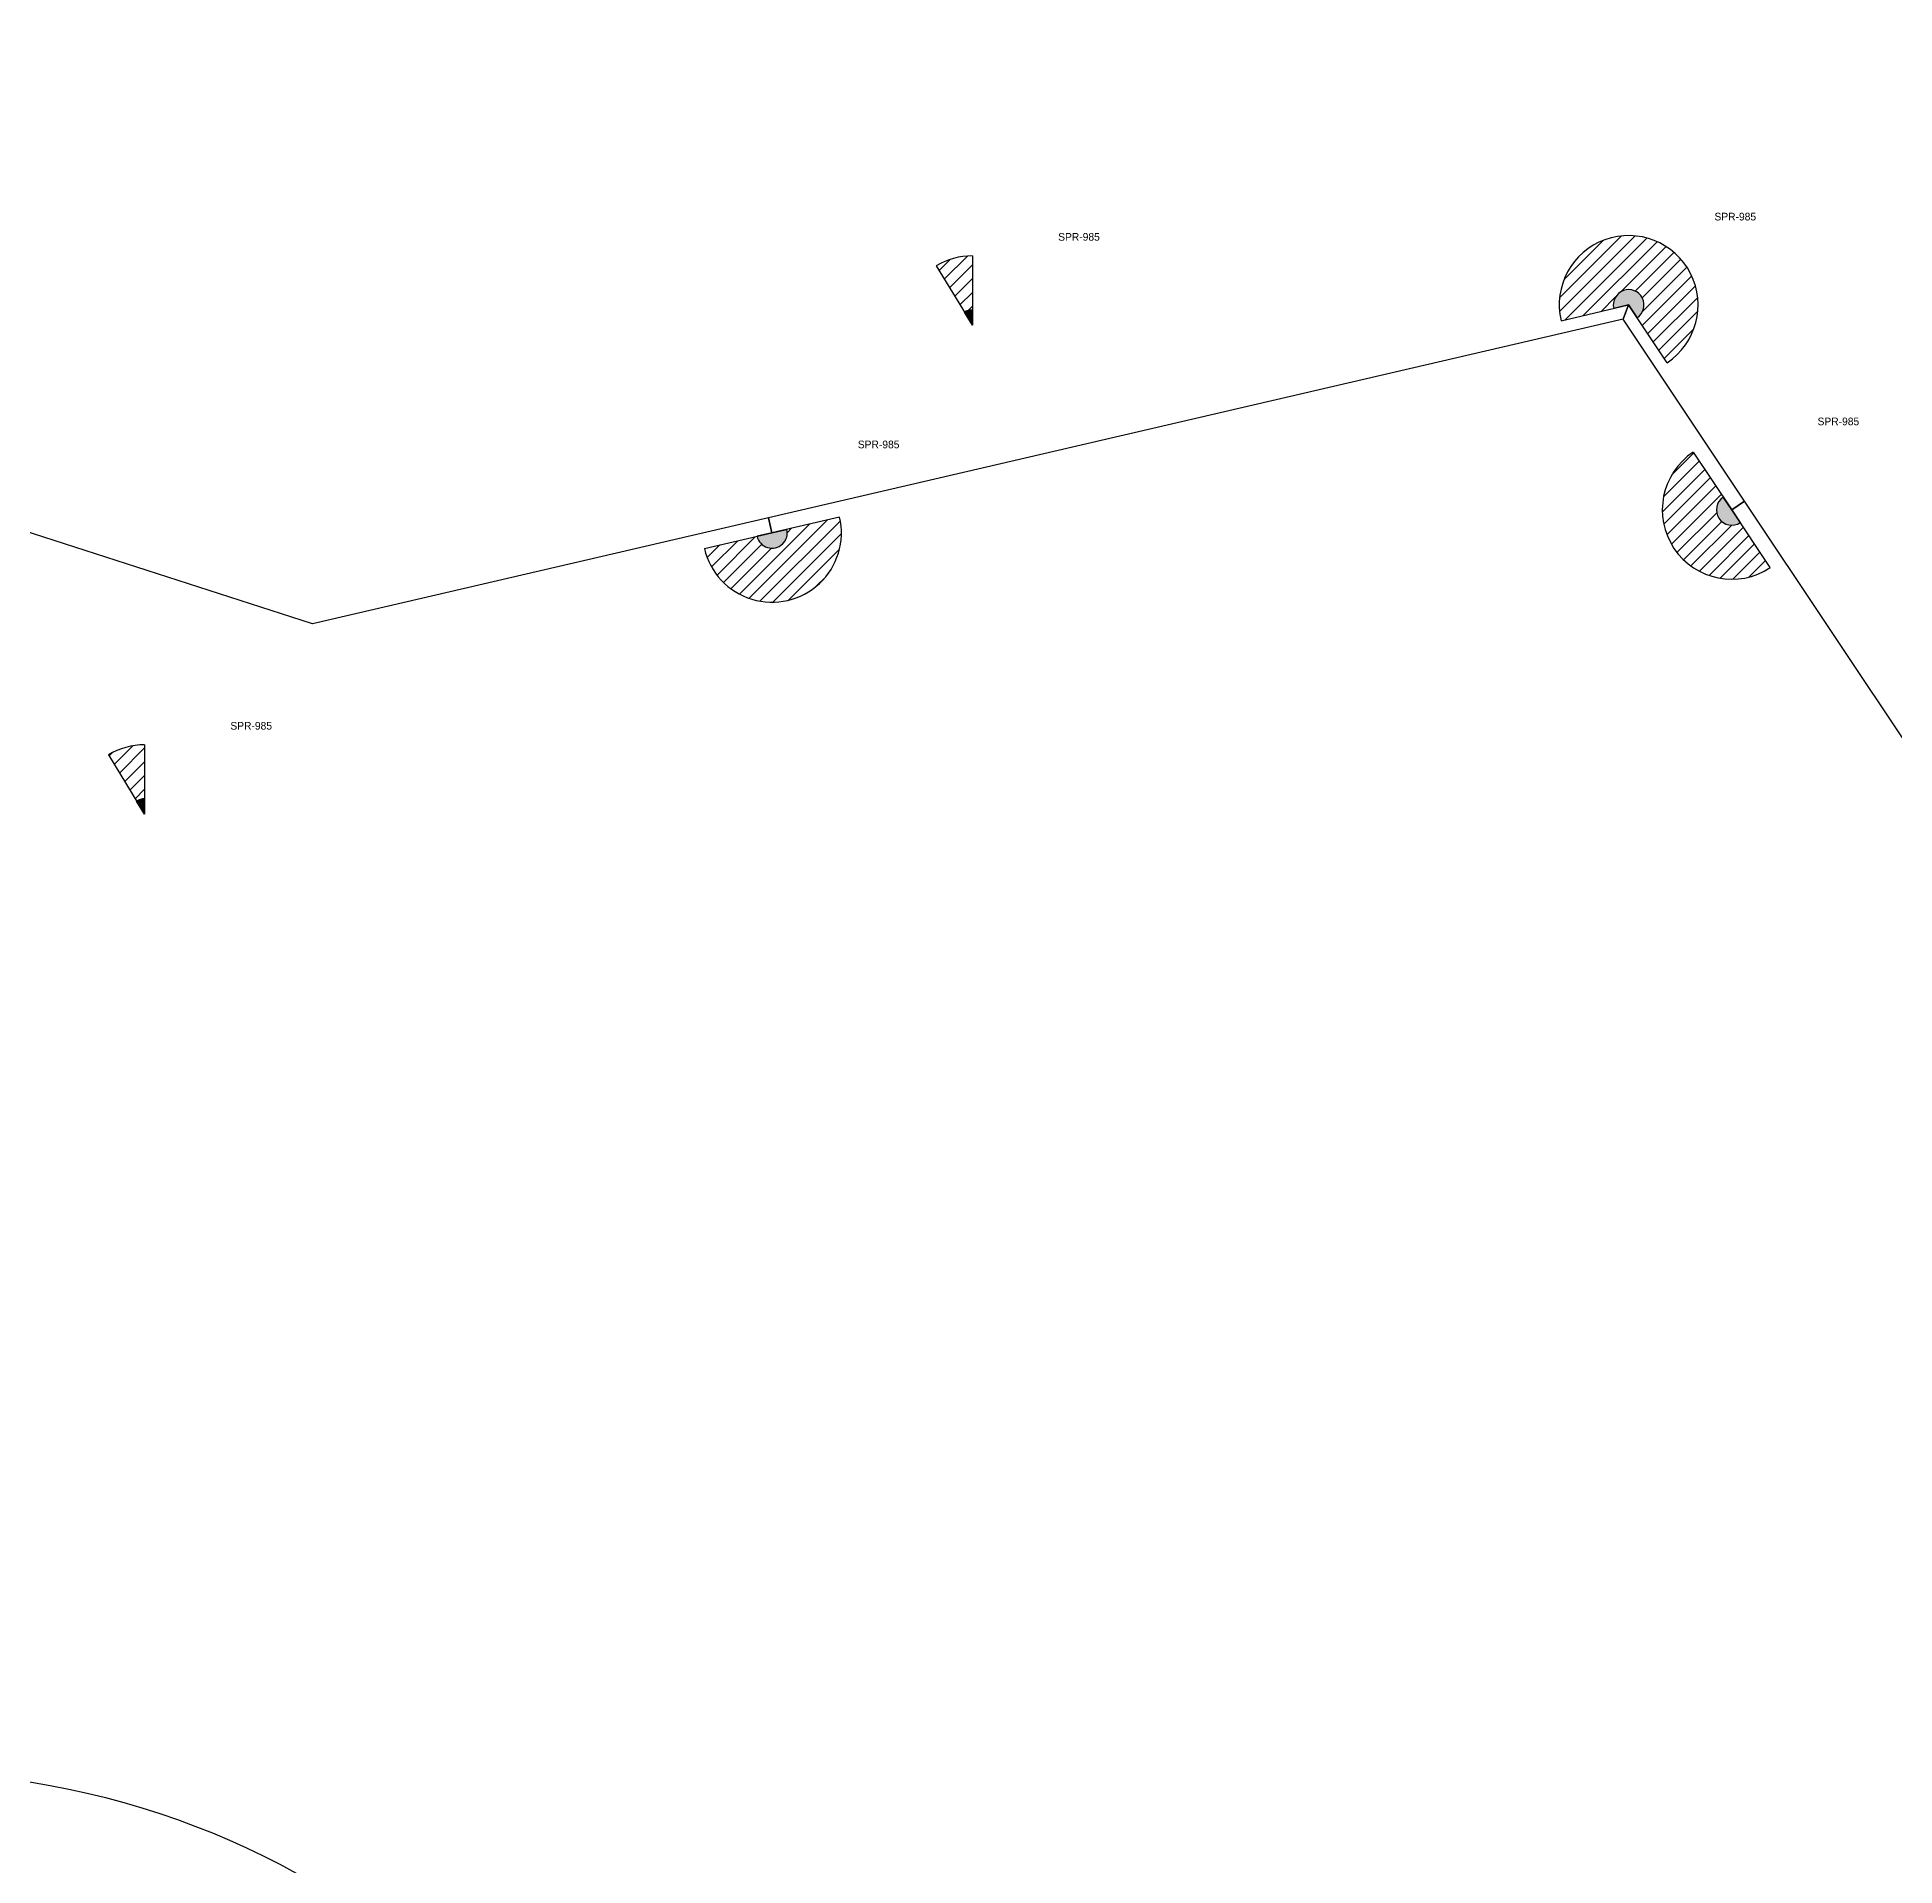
# Model space of a CAD drawing. Header units: millimetres. Extents: x 0 to 12390, y -1520 to 0.
# Drawn here: x 11215 to 11820, y -924 to -328 of the extents above; entities that cross this region are included whole.
import ezdxf

# ---------------------------------------------------------------- set-up
doc = ezdxf.new("R2010")
doc.units = ezdxf.units.MM

# ---------------------------------------------------------------- blocks, each defined once
blk = doc.blocks.new('sprinkler')
for p, q in [((-11.75, 19.33), (0, 0)), ((0, 22.62), (0, 0)), ((0, 0), (-2.6, 4.27)), ((0, 0), (0, 5))]:
    blk.add_line(p, q)
for tag, p, flags in [('HatchTypeInner', (27.77, 23.36), 9), ('HatchScaleInner', (27.88, 18.81), 9), ('HatchColorInner', (27.99, 13.66), 9), ('InnerLineColor', (28.11, 8.7), 9), ('InnerLineLinetype', (28.22, 3.48), 9), ('HatchTypeOuter', (28.33, -1.27), 9), ('HatchScaleOuter', (28.43, -5.55), 9), ('HatchColorOuter', (28.53, -10.01), 9), ('OuterLineColor', (28.65, -15.27), 9), ('OuterLineLinetype', (28.75, -19.87), 9), ('OuterLineVisisbility', (28.85, -24.15), 9), ('Offset', (28.81, -29.4), 1), ('PolylineHandle', (28.81, -34.02), 1), ('VertexCode', (29.36, -38.31), 1)]:
    blk.add_attdef(tag, p, '', height=2.5, dxfattribs=dict(flags=flags))
blk.add_attdef('SPRINKLERTYPE', (27.96, 27.56), '', height=2.5)
blk = doc.blocks.new('185D7')
h = blk.add_hatch()
h.set_pattern_fill('ANSI31', color=3, style=0)
edge = h.paths.add_edge_path()
edge.add_line((0, 5), (0, 22.62))
edge.add_arc((0, 0), 22.62, 90, 121.2903)
edge.add_line((-11.75, 19.33), (-2.6, 4.27))
edge.add_arc((0, 0), 5, 90, 121.2903, ccw=False)
h = blk.add_hatch(color=3)
edge = h.paths.add_edge_path()
edge.add_line((0, 0), (0, 5))
edge.add_arc((0, 0), 5, 90, 121.2903)
edge.add_line((-2.6, 4.27), (0, 0))
at = {"color": 3}
for radius in [22.62, 5]:
    blk.add_arc((0, 0), radius, 90, 121.2903, dxfattribs=at)
blk = doc.blocks.new('185FA')
h = blk.add_hatch()
h.set_pattern_fill('ANSI31', color=3, style=0)
edge = h.paths.add_edge_path()
edge.add_line((0, 5), (0, 22.62))
edge.add_arc((0, 0), 22.62, 90, 121.2903)
edge.add_line((-11.75, 19.33), (-2.6, 4.27))
edge.add_arc((0, 0), 5, 90, 121.2903, ccw=False)
h = blk.add_hatch(color=3)
edge = h.paths.add_edge_path()
edge.add_line((0, 0), (0, 5))
edge.add_arc((0, 0), 5, 90, 121.2903)
edge.add_line((-2.6, 4.27), (0, 0))
at = {"color": 3}
for radius in [22.62, 5]:
    blk.add_arc((0, 0), radius, 90, 121.2903, dxfattribs=at)
blk = doc.blocks.new('*U193')
for p, q in [((-12.56, 18.82), (0, 0)), ((0, 0), (-2.78, 4.16)), ((12.56, -18.82), (0, 0)), ((0, 0), (2.78, -4.16))]:
    blk.add_line(p, q)
for tag, p, flags in [('HatchTypeInner', (27.77, 23.36), 9), ('HatchScaleInner', (27.88, 18.81), 9), ('HatchColorInner', (27.99, 13.66), 9), ('InnerLineColor', (28.11, 8.7), 9), ('InnerLineLinetype', (28.22, 3.48), 9), ('HatchTypeOuter', (28.33, -1.27), 9), ('HatchScaleOuter', (28.43, -5.55), 9), ('HatchColorOuter', (28.53, -10.01), 9), ('OuterLineColor', (28.65, -15.27), 9), ('OuterLineLinetype', (28.75, -19.87), 9), ('OuterLineVisisbility', (28.85, -24.15), 9), ('Offset', (28.81, -29.4), 1), ('PolylineHandle', (28.81, -34.02), 1), ('VertexCode', (29.36, -38.31), 1)]:
    blk.add_attdef(tag, p, '', height=2.5, dxfattribs=dict(flags=flags))
blk.add_attdef('SPRINKLERTYPE', (27.96, 27.56), '', height=2.5)
blk = doc.blocks.new('*U191')
for p, q in [((-22.04, -5.12), (0, 0)), ((0, 0), (-4.87, -1.13)), ((12.56, -18.82), (0, 0)), ((0, 0), (2.78, -4.16))]:
    blk.add_line(p, q)
for tag, p, flags in [('HatchTypeInner', (27.77, 23.36), 9), ('HatchScaleInner', (27.88, 18.81), 9), ('HatchColorInner', (27.99, 13.66), 9), ('InnerLineColor', (28.11, 8.7), 9), ('InnerLineLinetype', (28.22, 3.48), 9), ('HatchTypeOuter', (28.33, -1.27), 9), ('HatchScaleOuter', (28.43, -5.55), 9), ('HatchColorOuter', (28.53, -10.01), 9), ('OuterLineColor', (28.65, -15.27), 9), ('OuterLineLinetype', (28.75, -19.87), 9), ('OuterLineVisisbility', (28.85, -24.15), 9), ('Offset', (28.81, -29.4), 1), ('PolylineHandle', (28.81, -34.02), 1), ('VertexCode', (29.36, -38.31), 1)]:
    blk.add_attdef(tag, p, '', height=2.5, dxfattribs=dict(flags=flags))
blk.add_attdef('SPRINKLERTYPE', (27.96, 27.56), '', height=2.5)
blk = doc.blocks.new('1984B')
h = blk.add_hatch()
h.set_pattern_fill('ANSI31', color=3, style=0)
edge = h.paths.add_edge_path()
edge.add_line((2.78, -4.16), (12.56, -18.82))
edge.add_arc((0, 0), 22.62, 303.71283, 553.09191)
edge.add_line((-22.04, -5.12), (-4.87, -1.13))
edge.add_arc((0, 0), 5, -56.28717, 193.09191, ccw=False)
h = blk.add_hatch(color=3)
edge = h.paths.add_edge_path()
edge.add_line((0, 0), (2.78, -4.16))
edge.add_arc((0, 0), 5, 303.71283, 553.09191)
edge.add_line((-4.87, -1.13), (0, 0))
at = {"color": 3}
for radius in [22.62, 5]:
    blk.add_arc((0, 0), radius, 303.71283, 193.09191, dxfattribs=at)
blk = doc.blocks.new('1861D')
h = blk.add_hatch()
h.set_pattern_fill('ANSI31', color=3, style=0)
edge = h.paths.add_edge_path()
edge.add_line((-2.78, 4.16), (-12.56, 18.82))
edge.add_arc((0, 0), 22.62, 123.71283, 303.71283)
edge.add_line((12.56, -18.82), (2.78, -4.16))
edge.add_arc((0, 0), 5, 123.71283, 303.71283, ccw=False)
h = blk.add_hatch(color=3)
edge = h.paths.add_edge_path()
edge.add_line((0, 0), (-2.78, 4.16))
edge.add_arc((0, 0), 5, 123.71283, 303.71283)
edge.add_line((2.78, -4.16), (0, 0))
at = {"color": 3}
for radius in [22.62, 5]:
    blk.add_arc((0, 0), radius, 123.71283, 303.71283, dxfattribs=at)
blk = doc.blocks.new('*U200')
for p, q in [((-22.04, -5.12), (0, 0)), ((0, 0), (-4.87, -1.13)), ((22.04, 5.12), (0, 0)), ((0, 0), (4.87, 1.13))]:
    blk.add_line(p, q)
for tag, p, flags in [('HatchTypeInner', (27.77, 23.36), 9), ('HatchScaleInner', (27.88, 18.81), 9), ('HatchColorInner', (27.99, 13.66), 9), ('InnerLineColor', (28.11, 8.7), 9), ('InnerLineLinetype', (28.22, 3.48), 9), ('HatchTypeOuter', (28.33, -1.27), 9), ('HatchScaleOuter', (28.43, -5.55), 9), ('HatchColorOuter', (28.53, -10.01), 9), ('OuterLineColor', (28.65, -15.27), 9), ('OuterLineLinetype', (28.75, -19.87), 9), ('OuterLineVisisbility', (28.85, -24.15), 9), ('Offset', (28.81, -29.4), 1), ('PolylineHandle', (28.81, -34.02), 1), ('VertexCode', (29.36, -38.31), 1)]:
    blk.add_attdef(tag, p, '', height=2.5, dxfattribs=dict(flags=flags))
blk.add_attdef('SPRINKLERTYPE', (27.96, 27.56), '', height=2.5)
blk = doc.blocks.new('1A4EB')
h = blk.add_hatch()
h.set_pattern_fill('ANSI31', color=3, style=0)
edge = h.paths.add_edge_path()
edge.add_line((-4.87, -1.13), (-22.04, -5.12))
edge.add_arc((0, 0), 22.62, 193.09191, 373.09191)
edge.add_line((22.04, 5.12), (4.87, 1.13))
edge.add_arc((0, 0), 5, -166.90809, 13.09191, ccw=False)
h = blk.add_hatch(color=3)
edge = h.paths.add_edge_path()
edge.add_line((0, 0), (-4.87, -1.13))
edge.add_arc((0, 0), 5, 193.09191, 373.09191)
edge.add_line((4.87, 1.13), (0, 0))
at = {"color": 3}
for radius in [22.62, 5]:
    blk.add_arc((0, 0), radius, 193.09191, 13.09191, dxfattribs=at)

msp = doc.modelspace()

# ---------------------------------------------------------------- linework, layer by layer
msp.add_lwpolyline([(11149.9, -893.94, -0.388981), (11433.35, -1114.62, 0.287413), (11639.5, -1346.34), (11922.95, -1478.74), (12313.15, -1276.45), (12246.89, -783.6), (11967.12, -772.56), (11771.12, -478.82), (11766.96, -481.59), (11771.12, -478.82), (11731.53, -419.47), (11733.37, -414.83), (11731.53, -419.47), (11731.53, -419.47), (11453.12, -484.22), (11454.25, -489.09), (11453.12, -484.22), (11304.51, -518.78), (10711.84, -327.52, 0.412877)], format="xyb")

# ---------------------------------------------------------------- block references
for name, p in [('*U191', (11733.37, -414.83)), ('sprinkler', (11519.54, -421.43)), ('*U193', (11766.96, -481.59)), ('*U200', (11454.25, -489.09)), ('sprinkler', (11249.82, -580.8))]:
    msp.add_blockref(name, p).add_auto_attribs({'SPRINKLERTYPE': 'SPR-985'})
for name, p in [('1984B', (11733.37, -414.83)), ('185FA', (11519.54, -421.43)), ('1861D', (11766.96, -481.59)), ('1A4EB', (11454.25, -489.09)), ('185D7', (11249.82, -580.8))]:
    msp.add_blockref(name, p)

doc.saveas('drawing.dxf')
